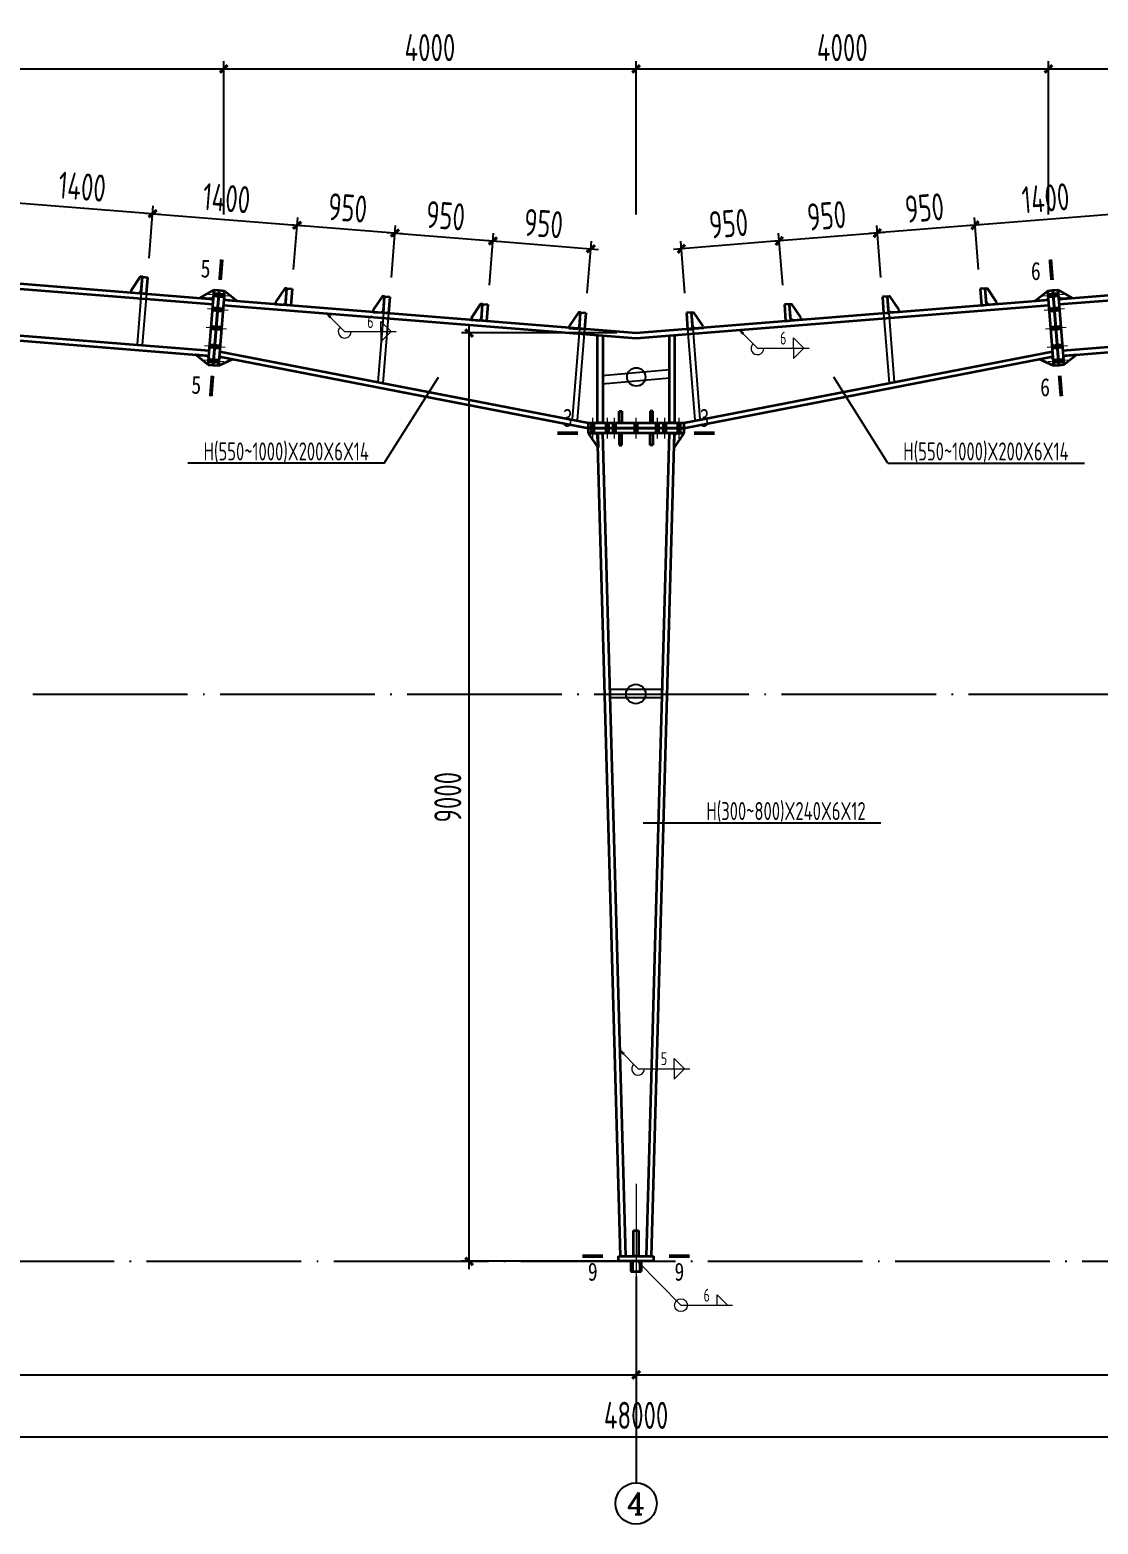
# Model space of a CAD drawing. Header units: millimetres. Extents: x 6950065 to 7140129, y 16284814 to 19754034.
# Drawn here: x 7027443 to 7048167, y 18053338 to 18082310 of the extents above; entities that cross this region are included whole.
import ezdxf
from ezdxf.enums import TextEntityAlignment as Align

# ---------------------------------------------------------------- set-up
doc = ezdxf.new("R2010")
doc.units = ezdxf.units.MM
doc.header["$LTSCALE"] = 1500
doc.header["$MEASUREMENT"] = 0
doc.linetypes.add('DOTE', pattern=[2.42, 2, -0.2, 0.02, -0.2])
doc.linetypes.add('线型6', pattern=[8.75, 5, -1.25, 1.25, -1.25])
doc.layers.get('Defpoints').update_dxf_attribs({"color": 1})
for name, color, linetype, lineweight in [('10', 7, 'Continuous', 35), ('111', 9, '线型6', 18), ('114', 2, 'Continuous', 18), ('116', 1, 'Continuous', 35), ('12', 2, 'Continuous', 35), ('14', 2, 'Continuous', 35), ('焊缝标注', 9, 'Continuous', 18)]:
    doc.layers.add(name, color=color, linetype=linetype, lineweight=lineweight)
for name, color, linetype in [('AXIS', 3, 'Continuous'), ('BALCONY', 6, 'Continuous'), ('C型钢', 6, 'Continuous'), ('dim', 7, 'Continuous')]:
    doc.layers.add(name, color=color, linetype=linetype)
doc.styles.add('_TCH_AXIS', font='COMPLEX', dxfattribs={"bigfont": 'GBCBIG'})
doc.styles.add('FromPkpm', font='Pkpmeng', dxfattribs={"width": 0.7, "bigfont": 'hztxt'})
doc.styles.add('TSSD_Dimension', font='Tssdeng.shx', dxfattribs={"width": 0.7, "bigfont": 'hztxt.shx'})
doc.styles.add('黑体', font='simhei.ttf', dxfattribs={"width": 0.8})
doc.dimstyles.new('TSSD_75_150', dxfattribs={"dimtxt": 525, "dimasz": 150, "dimexe": 150, "dimexo": 375, "dimgap": 150, "dimtad": 1, "dimdec": 0, "dimlfac": 0.5, "dimzin": 0, "dimdsep": 46, "dimtxsty": 'TSSD_Dimension', "dimblk": 'ARCHTICK', "dimblk1": 'ARCHTICK', "dimblk2": 'ARCHTICK', "dimcen": 0, "dimdle": 150, "dimclrt": 7, "dimadec": 0, "dimazin": 0, "dimtfac": 1, "dimtdec": 0, "dimtix": 1, "dimtmove": 2, "dimatfit": 3, "dimfxl": 0, "dimtolj": 1, "dimtzin": 0, "dimarcsym": 0})

# ---------------------------------------------------------------- blocks, each defined once
blk = doc.blocks.new('_ArchTick')
at = {"color": 0, "linetype": 'ByBlock', "const_width": 0.4}
blk.add_lwpolyline([(-0.5, -0.5), (0.5, 0.5)], dxfattribs=at)
blk = doc.blocks.new('*D159')
at = {"layer": 'Defpoints', "color": 0}
for p in [(6991204, 18058433), (7039204, 18058433), (7039204, 18056233)]:
    blk.add_point(p, dxfattribs=at)
at = {"layer": 'dim', "color": 0, "lineweight": -2}
for p, q in [((6991204, 18058058), (6991204, 18056083)), ((7039204, 18058058), (7039204, 18056083)), ((6991054, 18056233), (7039354, 18056233))]:
    blk.add_line(p, q, dxfattribs=at)
at = {"layer": 'dim', "color": 0, "lineweight": -2, "xscale": 150, "yscale": 150, "zscale": 150, "rotation": 180}
blk.add_blockref('_ArchTick', (6991204, 18056233), dxfattribs=at)
at = {"layer": 'dim', "color": 0, "lineweight": -2, "xscale": 150, "yscale": 150, "zscale": 150}
blk.add_blockref('_ArchTick', (7039204, 18056233), dxfattribs=at)
at = {"layer": 'dim', "color": 7, "insert": (7015204, 18056646), "char_height": 525, "attachment_point": 5, "style": 'TSSD_Dimension'}
blk.add_mtext('\\A1;24000', dxfattribs=at)
blk = doc.blocks.new('*D160')
at = {"layer": 'Defpoints', "color": 0}
for p in [(7039204, 18058433), (7087204, 18058433), (7087204, 18056233)]:
    blk.add_point(p, dxfattribs=at)
at = {"layer": 'dim', "color": 0, "lineweight": -2}
for p, q in [((7039204, 18058058), (7039204, 18056083)), ((7087204, 18058058), (7087204, 18056083)), ((7039054, 18056233), (7087354, 18056233))]:
    blk.add_line(p, q, dxfattribs=at)
at = {"layer": 'dim', "color": 0, "lineweight": -2, "xscale": 150, "yscale": 150, "zscale": 150, "rotation": 180}
blk.add_blockref('_ArchTick', (7039204, 18056233), dxfattribs=at)
at = {"layer": 'dim', "color": 0, "lineweight": -2, "xscale": 150, "yscale": 150, "zscale": 150}
blk.add_blockref('_ArchTick', (7087204, 18056233), dxfattribs=at)
at = {"layer": 'dim', "color": 7, "insert": (7063204, 18056646), "char_height": 525, "attachment_point": 5, "style": 'TSSD_Dimension'}
blk.add_mtext('\\A1;24000', dxfattribs=at)
blk = doc.blocks.new('*D161')
at = {"layer": 'Defpoints', "color": 0}
for p in [(6991204, 18057933), (7087204, 18057933), (7087204, 18055033)]:
    blk.add_point(p, dxfattribs=at)
at = {"layer": 'dim', "color": 0, "lineweight": -2}
for p, q in [((6991204, 18057558), (6991204, 18054883)), ((7087204, 18057558), (7087204, 18054883)), ((6991054, 18055033), (7087354, 18055033))]:
    blk.add_line(p, q, dxfattribs=at)
at = {"layer": 'dim', "color": 0, "lineweight": -2, "xscale": 150, "yscale": 150, "zscale": 150, "rotation": 180}
blk.add_blockref('_ArchTick', (6991204, 18055033), dxfattribs=at)
at = {"layer": 'dim', "color": 0, "lineweight": -2, "xscale": 150, "yscale": 150, "zscale": 150}
blk.add_blockref('_ArchTick', (7087204, 18055033), dxfattribs=at)
at = {"layer": 'dim', "color": 7, "insert": (7039204, 18055446), "char_height": 525, "attachment_point": 5, "style": 'TSSD_Dimension'}
blk.add_mtext('\\A1;48000', dxfattribs=at)
blk = doc.blocks.new('*D164')
at = {"layer": 'Defpoints', "color": 0}
for p in [(7035964, 18076433), (7039204, 18076433), (7039204, 18058433)]:
    blk.add_point(p, dxfattribs=at)
at = {"layer": 'dim', "color": 0, "lineweight": -2}
for p, q in [((7038829, 18076433), (7035814, 18076433)), ((7035964, 18058283), (7035964, 18076583)), ((7038829, 18058433), (7035814, 18058433))]:
    blk.add_line(p, q, dxfattribs=at)
at = {"layer": 'dim', "color": 0, "lineweight": -2, "xscale": 150, "yscale": 150, "zscale": 150}
for p, rotation in [((7035964, 18076433), 90), ((7035964, 18058433), 270)]:
    blk.add_blockref('_ArchTick', p, dxfattribs=dict(at, rotation=rotation))
at = {"layer": 'dim', "color": 7, "insert": (7035551, 18067433), "char_height": 525, "attachment_point": 5, "rotation": 90, "style": 'TSSD_Dimension'}
blk.add_mtext('\\A1;9000', dxfattribs=at)
blk = doc.blocks.new('*D167')
at = {"layer": 'Defpoints', "color": 0}
for p in [(7031204, 18081553), (7015204, 18078353), (7031204, 18078353)]:
    blk.add_point(p, dxfattribs=at)
at = {"layer": 'dim', "color": 0, "lineweight": -2}
for p, q in [((7015204, 18078728), (7015204, 18081703)), ((7031204, 18078728), (7031204, 18081703)), ((7015054, 18081553), (7031354, 18081553))]:
    blk.add_line(p, q, dxfattribs=at)
at = {"layer": 'dim', "color": 0, "lineweight": -2, "xscale": 150, "yscale": 150, "zscale": 150, "rotation": 180}
blk.add_blockref('_ArchTick', (7015204, 18081553), dxfattribs=at)
at = {"layer": 'dim', "color": 0, "lineweight": -2, "xscale": 150, "yscale": 150, "zscale": 150}
blk.add_blockref('_ArchTick', (7031204, 18081553), dxfattribs=at)
at = {"layer": 'dim', "color": 7, "insert": (7023204, 18081966), "char_height": 525, "attachment_point": 5, "style": 'TSSD_Dimension'}
blk.add_mtext('\\A1;8000', dxfattribs=at)
blk = doc.blocks.new('*D168')
at = {"layer": 'Defpoints', "color": 0}
for p in [(7039204, 18081553), (7031204, 18078353), (7039204, 18078353)]:
    blk.add_point(p, dxfattribs=at)
at = {"layer": 'dim', "color": 0, "lineweight": -2}
for p, q in [((7031204, 18078728), (7031204, 18081703)), ((7039204, 18078728), (7039204, 18081703)), ((7031054, 18081553), (7039354, 18081553))]:
    blk.add_line(p, q, dxfattribs=at)
at = {"layer": 'dim', "color": 0, "lineweight": -2, "xscale": 150, "yscale": 150, "zscale": 150, "rotation": 180}
blk.add_blockref('_ArchTick', (7031204, 18081553), dxfattribs=at)
at = {"layer": 'dim', "color": 0, "lineweight": -2, "xscale": 150, "yscale": 150, "zscale": 150}
blk.add_blockref('_ArchTick', (7039204, 18081553), dxfattribs=at)
at = {"layer": 'dim', "color": 7, "insert": (7035204, 18081966), "char_height": 525, "attachment_point": 5, "style": 'TSSD_Dimension'}
blk.add_mtext('\\A1;4000', dxfattribs=at)
blk = doc.blocks.new('*D169')
at = {"layer": 'Defpoints', "color": 0}
for p in [(7047204, 18081553), (7039204, 18078353), (7047204, 18078353)]:
    blk.add_point(p, dxfattribs=at)
at = {"layer": 'dim', "color": 0, "lineweight": -2}
for p, q in [((7039204, 18078728), (7039204, 18081703)), ((7047204, 18078728), (7047204, 18081703)), ((7039054, 18081553), (7047354, 18081553))]:
    blk.add_line(p, q, dxfattribs=at)
at = {"layer": 'dim', "color": 0, "lineweight": -2, "xscale": 150, "yscale": 150, "zscale": 150, "rotation": 180}
blk.add_blockref('_ArchTick', (7039204, 18081553), dxfattribs=at)
at = {"layer": 'dim', "color": 0, "lineweight": -2, "xscale": 150, "yscale": 150, "zscale": 150}
blk.add_blockref('_ArchTick', (7047204, 18081553), dxfattribs=at)
at = {"layer": 'dim', "color": 7, "insert": (7043204, 18081966), "char_height": 525, "attachment_point": 5, "style": 'TSSD_Dimension'}
blk.add_mtext('\\A1;4000', dxfattribs=at)
blk = doc.blocks.new('*D170')
at = {"layer": 'Defpoints', "color": 0}
for p in [(7063204, 18081553), (7047204, 18078353), (7063204, 18078353)]:
    blk.add_point(p, dxfattribs=at)
at = {"layer": 'dim', "color": 0, "lineweight": -2}
for p, q in [((7047204, 18078728), (7047204, 18081703)), ((7063204, 18078728), (7063204, 18081703)), ((7047054, 18081553), (7063354, 18081553))]:
    blk.add_line(p, q, dxfattribs=at)
at = {"layer": 'dim', "color": 0, "lineweight": -2, "xscale": 150, "yscale": 150, "zscale": 150, "rotation": 180}
blk.add_blockref('_ArchTick', (7047204, 18081553), dxfattribs=at)
at = {"layer": 'dim', "color": 0, "lineweight": -2, "xscale": 150, "yscale": 150, "zscale": 150}
blk.add_blockref('_ArchTick', (7063204, 18081553), dxfattribs=at)
at = {"layer": 'dim', "color": 7, "insert": (7055204, 18081966), "char_height": 525, "attachment_point": 5, "style": 'TSSD_Dimension'}
blk.add_mtext('\\A1;8000', dxfattribs=at)
blk = doc.blocks.new('gfgghhj')
at = {"layer": '12', "lineweight": 35, "ltscale": 100}
for p, q in [((5749076, 18591246), (5748976, 18591240)), ((5748976, 18591240), (5748995, 18590921)), ((5749095, 18590927), (5749076, 18591246)), ((5748995, 18590921), (5749095, 18590927))]:
    blk.add_line(p, q, dxfattribs=at)
blk.add_lwpolyline([(5749292, 18590979), (5749295, 18590939), (5749135, 18590929), (5749093, 18590967), (5749076, 18591246), (5749116, 18591249)], close=True, dxfattribs=at)
blk = doc.blocks.new('*D1433')
at = {"layer": 'Defpoints', "color": 0}
for p in [(7029825, 18078747), (7026927, 18077736), (7029726, 18077512)]:
    blk.add_point(p, dxfattribs=at)
at = {"layer": 'dim', "color": 0, "lineweight": -2}
for p, q in [((7026957, 18078110), (7027038, 18079120)), ((7026876, 18078982), (7029974, 18078735)), ((7029756, 18077886), (7029837, 18078896))]:
    blk.add_line(p, q, dxfattribs=at)
at = {"layer": 'dim', "color": 0, "lineweight": -2, "xscale": 150, "yscale": 150, "zscale": 150}
for p, rotation in [((7027026, 18078970), 175.4261031031089), ((7029825, 18078747), 355.4261031031089)]:
    blk.add_blockref('_ArchTick', p, dxfattribs=dict(at, rotation=rotation))
at = {"layer": 'dim', "color": 7, "insert": (7028458, 18079270), "char_height": 525, "attachment_point": 5, "rotation": 355.4261, "style": 'TSSD_Dimension'}
blk.add_mtext('\\A1;{\\W0.7;1400}', dxfattribs=at)
blk = doc.blocks.new('*D1434')
at = {"layer": 'Defpoints', "color": 0}
for p in [(7032627, 18078522), (7029726, 18077512), (7032529, 18077288)]:
    blk.add_point(p, dxfattribs=at)
at = {"layer": 'dim', "color": 0, "lineweight": -2}
for p, q in [((7029675, 18078759), (7032777, 18078510)), ((7029756, 18077886), (7029837, 18078896)), ((7032558, 18077662), (7032639, 18078672))]:
    blk.add_line(p, q, dxfattribs=at)
at = {"layer": 'dim', "color": 0, "lineweight": -2, "xscale": 150, "yscale": 150, "zscale": 150}
for p, rotation in [((7029825, 18078747), 175.4261031031089), ((7032627, 18078522), 355.4261031031089)]:
    blk.add_blockref('_ArchTick', p, dxfattribs=dict(at, rotation=rotation))
at = {"layer": 'dim', "color": 7, "insert": (7031259, 18079046), "char_height": 525, "attachment_point": 5, "rotation": 355.4261, "style": 'TSSD_Dimension'}
blk.add_mtext('\\A1;{\\W0.7;1400}', dxfattribs=at)
blk = doc.blocks.new('*D1435')
at = {"layer": 'Defpoints', "color": 0}
for p in [(7034525, 18078371), (7032529, 18077288), (7034426, 18077136)]:
    blk.add_point(p, dxfattribs=at)
at = {"layer": 'dim', "color": 0, "lineweight": -2}
for p, q in [((7032478, 18078534), (7034674, 18078359)), ((7032558, 18077662), (7032639, 18078672)), ((7034456, 18077510), (7034537, 18078520))]:
    blk.add_line(p, q, dxfattribs=at)
at = {"layer": 'dim', "color": 0, "lineweight": -2, "xscale": 150, "yscale": 150, "zscale": 150}
for p, rotation in [((7032627, 18078522), 175.4261031031089), ((7034525, 18078371), 355.4261031031089)]:
    blk.add_blockref('_ArchTick', p, dxfattribs=dict(at, rotation=rotation))
at = {"layer": 'dim', "color": 7, "insert": (7033609, 18078858), "char_height": 525, "attachment_point": 5, "rotation": 355.4261, "style": 'TSSD_Dimension'}
blk.add_mtext('\\A1;950', dxfattribs=at)
blk = doc.blocks.new('*D1417')
at = {"layer": 'Defpoints', "color": 0}
for p in [(7036426, 18078218), (7034426, 18077136), (7036327, 18076984)]:
    blk.add_point(p, dxfattribs=at)
at = {"layer": 'dim', "color": 0, "lineweight": -2}
for p, q in [((7034456, 18077510), (7034537, 18078520)), ((7034375, 18078383), (7036575, 18078207)), ((7036357, 18077358), (7036438, 18078368))]:
    blk.add_line(p, q, dxfattribs=at)
at = {"layer": 'dim', "color": 0, "lineweight": -2, "xscale": 150, "yscale": 150, "zscale": 150}
for p, rotation in [((7034525, 18078371), 175.4261031031089), ((7036426, 18078218), 355.4261031031089)]:
    blk.add_blockref('_ArchTick', p, dxfattribs=dict(at, rotation=rotation))
at = {"layer": 'dim', "color": 7, "insert": (7035508, 18078706), "char_height": 525, "attachment_point": 5, "rotation": 355.4261, "style": 'TSSD_Dimension'}
blk.add_mtext('\\A1;{\\W0.7;950}', dxfattribs=at)
blk = doc.blocks.new('*D1418')
at = {"layer": 'Defpoints', "color": 0}
for p in [(7038326, 18078066), (7036327, 18076984), (7038227, 18076832)]:
    blk.add_point(p, dxfattribs=at)
at = {"layer": 'dim', "color": 0, "lineweight": -2}
for p, q in [((7036276, 18078230), (7038476, 18078055)), ((7036357, 18077358), (7036438, 18078368)), ((7038257, 18077206), (7038338, 18078216))]:
    blk.add_line(p, q, dxfattribs=at)
at = {"layer": 'dim', "color": 0, "lineweight": -2, "xscale": 150, "yscale": 150, "zscale": 150}
for p, rotation in [((7036426, 18078218), 175.4261031031089), ((7038326, 18078066), 355.4261031031089)]:
    blk.add_blockref('_ArchTick', p, dxfattribs=dict(at, rotation=rotation))
at = {"layer": 'dim', "color": 7, "insert": (7037409, 18078554), "char_height": 525, "attachment_point": 5, "rotation": 355.4261, "style": 'TSSD_Dimension'}
blk.add_mtext('\\A1;{\\W0.7;950}', dxfattribs=at)
blk = doc.blocks.new('*D1402')
at = {"layer": 'Defpoints', "color": 0}
for p in [(7045780, 18078522), (7045879, 18077288), (7048681, 18077512)]:
    blk.add_point(p, dxfattribs=at)
at = {"layer": 'dim', "color": 0, "lineweight": -2}
for p, q in [((7048732, 18078759), (7045630, 18078510)), ((7048651, 18077886), (7048571, 18078896)), ((7045849, 18077662), (7045768, 18078672))]:
    blk.add_line(p, q, dxfattribs=at)
at = {"layer": 'dim', "color": 0, "lineweight": -2, "xscale": 150, "yscale": 150, "zscale": 150}
for p, rotation in [((7048583, 18078747), 4.573896896053968), ((7045780, 18078522), 184.5738968960539)]:
    blk.add_blockref('_ArchTick', p, dxfattribs=dict(at, rotation=rotation))
at = {"layer": 'dim', "color": 7, "insert": (7047148, 18079046), "char_height": 525, "attachment_point": 5, "rotation": 4.5739, "style": 'TSSD_Dimension'}
blk.add_mtext('\\A1;{\\W0.7;1400}', dxfattribs=at)
blk = doc.blocks.new('*D1403')
at = {"layer": 'Defpoints', "color": 0}
for p in [(7043883, 18078371), (7045879, 18077288), (7043981, 18077136)]:
    blk.add_point(p, dxfattribs=at)
at = {"layer": 'dim', "color": 0, "lineweight": -2}
for p, q in [((7045929, 18078534), (7043733, 18078359)), ((7043951, 18077510), (7043871, 18078520)), ((7045849, 18077662), (7045768, 18078672))]:
    blk.add_line(p, q, dxfattribs=at)
at = {"layer": 'dim', "color": 0, "lineweight": -2, "xscale": 150, "yscale": 150, "zscale": 150}
for p, rotation in [((7043883, 18078371), 184.5738968960539), ((7045780, 18078522), 4.573896896053968)]:
    blk.add_blockref('_ArchTick', p, dxfattribs=dict(at, rotation=rotation))
at = {"layer": 'dim', "color": 7, "insert": (7044798, 18078858), "char_height": 525, "attachment_point": 5, "rotation": 4.5739, "style": 'TSSD_Dimension'}
blk.add_mtext('\\A1;950', dxfattribs=at)
blk = doc.blocks.new('*D1404')
at = {"layer": 'Defpoints', "color": 0}
for p in [(7041981, 18078218), (7043981, 18077136), (7042080, 18076984)]:
    blk.add_point(p, dxfattribs=at)
at = {"layer": 'dim', "color": 0, "lineweight": -2}
for p, q in [((7043951, 18077510), (7043871, 18078520)), ((7044032, 18078383), (7041832, 18078207)), ((7042050, 18077358), (7041969, 18078368))]:
    blk.add_line(p, q, dxfattribs=at)
at = {"layer": 'dim', "color": 0, "lineweight": -2, "xscale": 150, "yscale": 150, "zscale": 150}
for p, rotation in [((7043883, 18078371), 4.573896896053968), ((7041981, 18078218), 184.5738968960539)]:
    blk.add_blockref('_ArchTick', p, dxfattribs=dict(at, rotation=rotation))
at = {"layer": 'dim', "color": 7, "insert": (7042899, 18078706), "char_height": 525, "attachment_point": 5, "rotation": 4.5739, "style": 'TSSD_Dimension'}
blk.add_mtext('\\A1;{\\W0.7;950}', dxfattribs=at)
blk = doc.blocks.new('*D1405')
at = {"layer": 'Defpoints', "color": 0}
for p in [(7040081, 18078066), (7040180, 18076832), (7042080, 18076984)]:
    blk.add_point(p, dxfattribs=at)
at = {"layer": 'dim', "color": 0, "lineweight": -2}
for p, q in [((7042131, 18078230), (7039932, 18078055)), ((7040150, 18077206), (7040069, 18078216)), ((7042050, 18077358), (7041969, 18078368))]:
    blk.add_line(p, q, dxfattribs=at)
at = {"layer": 'dim', "color": 0, "lineweight": -2, "xscale": 150, "yscale": 150, "zscale": 150}
for p, rotation in [((7040081, 18078066), 184.5738968960539), ((7041981, 18078218), 4.573896896053968)]:
    blk.add_blockref('_ArchTick', p, dxfattribs=dict(at, rotation=rotation))
at = {"layer": 'dim', "color": 7, "insert": (7040998, 18078554), "char_height": 525, "attachment_point": 5, "rotation": 4.5739, "style": 'TSSD_Dimension'}
blk.add_mtext('\\A1;{\\W0.7;950}', dxfattribs=at)

msp = doc.modelspace()

# ---------------------------------------------------------------- hatches: boundary and pattern name
at = {"layer": '焊缝标注'}
for points in [[(7033197.6, 18076813.2), (7033257.5, 18076731.7), (7033278.8, 18076752.9)], [(7041205.6, 18076492.9), (7041265.5, 18076411.4), (7041286.7, 18076432.5)], [(7038892.1, 18062522.2), (7038952, 18062440.8), (7038973.3, 18062461.9)], [(7039228.6, 18058433), (7039288.5, 18058351.6), (7039309.7, 18058372.7)]]:
    msp.add_hatch(color=256, dxfattribs=at).paths.add_polyline_path(points)

# ---------------------------------------------------------------- linework, layer by layer
at = {"color": 3, "lineweight": 35, "ltscale": 100}
for p, q in [((7015303.6, 18078345), (7031004.2, 18077089)), ((7015303.6, 18078244.7), (7030996.2, 18076989.3)), ((7047402.9, 18077089), (7063103.6, 18078345)), ((7047410.9, 18076989.3), (7063103.6, 18078244.7)), ((7015303.6, 18077341.8), (7030924.5, 18076092.2)), ((7047482.7, 18076092.2), (7063103.6, 18077341.8)), ((7015303.6, 18077241.5), (7030916.5, 18075992.5)), ((7031203.6, 18077073), (7039203.6, 18076433)), ((7039203.6, 18076433), (7047203.6, 18077073)), ((7047490.7, 18075992.5), (7063103.6, 18077241.5)), ((7031195.6, 18076973.4), (7039203.6, 18076332.7)), ((7039203.6, 18076332.7), (7047211.6, 18076973.4)), ((7031115.9, 18075976.5), (7038277.6, 18074588)), ((7031123.9, 18076076.9), (7038277.6, 18074689.9)), ((7040129.6, 18074689.9), (7047283.3, 18076076.9)), ((7040129.6, 18074588), (7047291.3, 18075976.5)), ((7038903.6, 18058533), (7038457.6, 18074489.9)), ((7038457.6, 18074489.9), (7038557.6, 18074489.9)), ((7039003.6, 18058533), (7038557.6, 18074489.9)), ((7039403.5, 18058533), (7039849.6, 18074489.9)), ((7039503.6, 18058533), (7039949.6, 18074489.9)), ((7039849.6, 18074489.9), (7039949.6, 18074489.9))]:
    msp.add_line(p, q, dxfattribs=at)
for p, q in [((7038547.6, 18075609.6), (7039860.5, 18075723.8)), ((7038547.6, 18075446.6), (7039860.5, 18075560.8))]:
    msp.add_line(p, q)
for points in [[(7038674.8, 18069527.8), (7039735, 18069527.8)], [(7038674.8, 18069366.8), (7039731.3, 18069366.8)]]:
    msp.add_lwpolyline(points)
for centre, radius in [((7039206.9, 18075581.4), 178.1), ((7039199.5, 18069433), 189)]:
    msp.add_circle(centre, radius)
at = {"layer": '10', "lineweight": 25, "const_width": 75}
for points in [[(7031166.1, 18077858.5), (7031134.2, 18077459.8)], [(7047241.1, 18077858.5), (7047273, 18077459.8)], [(7030953.8, 18075205), (7030985.7, 18075603.7)], [(7047453.2, 18075207), (7047421.3, 18075605.7)], [(7037677.6, 18074489.9), (7038077.6, 18074489.9)], [(7040729.6, 18074489.9), (7040329.6, 18074489.9)], [(7038163.6, 18058533), (7038563.6, 18058533)], [(7040243.6, 18058533), (7039843.6, 18058533)]]:
    msp.add_lwpolyline(points, dxfattribs=at)
at = {"layer": '111', "lineweight": 18, "ltscale": 100}
msp.add_line((7039203.6, 18059933), (7039203.6, 18054433), dxfattribs=at)
at = {"layer": '114', "lineweight": 18, "ltscale": 100}
for p, q in [((7030911.7, 18077186.7), (7031310.4, 18077154.8)), ((7047096.7, 18077154.8), (7047495.4, 18077186.7)), ((7030889.4, 18076907.6), (7031288.1, 18076875.7)), ((7047119, 18076875.7), (7047517.8, 18076907.6)), ((7030860.7, 18076548.7), (7031259.4, 18076516.8)), ((7047147.8, 18076516.8), (7047546.5, 18076548.7)), ((7030832, 18076189.9), (7031230.7, 18076158)), ((7047176.4, 18076158.6), (7047575.1, 18076190.5)), ((7030809.6, 18075910.8), (7031208.4, 18075878.9)), ((7047198.8, 18075878.9), (7047597.5, 18075910.8)), ((7038367.6, 18074389.9), (7038367.6, 18074789.9)), ((7038647.6, 18074389.9), (7038647.6, 18074789.9)), ((7038787.6, 18074389.9), (7038787.6, 18074789.9)), ((7039203.6, 18074389.9), (7039203.6, 18074789.9)), ((7039619.6, 18074389.9), (7039619.6, 18074789.9)), ((7039759.6, 18074389.9), (7039759.6, 18074789.9)), ((7040039.6, 18074389.9), (7040039.6, 18074789.9))]:
    msp.add_line(p, q, dxfattribs=at)
at = {"layer": '114', "color": 1, "lineweight": 70, "ltscale": 100}
for p, q in [((7031011.4, 18077178.7), (7031210.8, 18077162.7)), ((7047196.4, 18077162.8), (7047395.8, 18077178.7)), ((7030989.1, 18076899.6), (7031188.4, 18076883.6)), ((7047218.7, 18076883.7), (7047418.1, 18076899.6)), ((7030960.4, 18076540.7), (7031159.7, 18076524.8)), ((7047247.4, 18076524.8), (7047446.8, 18076540.7)), ((7030931.7, 18076181.9), (7031131, 18076165.9)), ((7047276.1, 18076166.6), (7047475.5, 18076182.5)), ((7030909.3, 18075902.8), (7031108.7, 18075886.8)), ((7047298.5, 18075886.8), (7047497.8, 18075902.8)), ((7038367.6, 18074489.9), (7038367.6, 18074689.9)), ((7038647.6, 18074489.9), (7038647.6, 18074689.9)), ((7038787.6, 18074489.9), (7038787.6, 18074689.9)), ((7039203.6, 18074489.9), (7039203.6, 18074689.9)), ((7039619.6, 18074489.9), (7039619.6, 18074689.9)), ((7039759.6, 18074489.9), (7039759.6, 18074689.9)), ((7040039.6, 18074489.9), (7040039.6, 18074689.9))]:
    msp.add_line(p, q, dxfattribs=at)
at = {"layer": '116', "lineweight": 35, "ltscale": 100}
for p, q in [((7039103.6, 18058433), (7039103.6, 18058233)), ((7039103.6, 18058233), (7039303.6, 18058233)), ((7039133.6, 18058433), (7039133.6, 18058233)), ((7039273.6, 18058433), (7039273.6, 18058233)), ((7039303.6, 18058433), (7039303.6, 18058233))]:
    msp.add_line(p, q, dxfattribs=at)
at = {"layer": '14', "lineweight": 35, "ltscale": 100}
for p, q in [((7030735.1, 18077110.5), (7031018.6, 18077268.4)), ((7030964.4, 18077092.2), (7030735.1, 18077110.5)), ((7030902, 18075811.1), (7031018.6, 18077268.4)), ((7031007.4, 18077128.9), (7030964.4, 18077092.2)), ((7031118.3, 18077260.4), (7031001.7, 18075803.1)), ((7031001.7, 18075803.1), (7031118.3, 18077260.4)), ((7031018.6, 18077268.4), (7031007.4, 18077128.9)), ((7031018.6, 18077268.4), (7031118.3, 18077260.4)), ((7031217.9, 18077252.5), (7031101.3, 18075795.1)), ((7031118.3, 18077260.4), (7031217.9, 18077252.5)), ((7031206.8, 18077112.9), (7031217.9, 18077252.5)), ((7031243.5, 18077069.8), (7031206.8, 18077112.9)), ((7031217.9, 18077252.5), (7031472.7, 18077051.5)), ((7031472.7, 18077051.5), (7031243.5, 18077069.8)), ((7046934.4, 18077051.5), (7047189.2, 18077252.5)), ((7047163.7, 18077069.8), (7046934.4, 18077051.5)), ((7047200.4, 18077112.9), (7047163.7, 18077069.8)), ((7047189.2, 18077252.5), (7047288.9, 18077260.4)), ((7047305.7, 18075797.1), (7047189.2, 18077252.5)), ((7047189.2, 18077252.5), (7047200.4, 18077112.9)), ((7047288.9, 18077260.4), (7047388.6, 18077268.4)), ((7047288.9, 18077260.4), (7047405.3, 18075805.1)), ((7047405.3, 18075805.1), (7047288.9, 18077260.4)), ((7047388.6, 18077268.4), (7047505, 18075813.1)), ((7047399.7, 18077128.9), (7047388.6, 18077268.4)), ((7047388.6, 18077268.4), (7047672.1, 18077110.5)), ((7047442.8, 18077092.2), (7047399.7, 18077128.9)), ((7047672.1, 18077110.5), (7047442.8, 18077092.2)), ((7038457.6, 18074689.9), (7038457.6, 18076392.4)), ((7038457.6, 18076392.4), (7038557.6, 18076384.4)), ((7038557.6, 18076384.4), (7038557.6, 18074689.9)), ((7039849.6, 18076384.4), (7039949.6, 18076392.4)), ((7039849.6, 18074689.9), (7039849.6, 18076384.4)), ((7039949.6, 18076392.4), (7039949.6, 18074689.9)), ((7030902.1, 18075813.1), (7030647.4, 18076014)), ((7030647.4, 18076014), (7030876.6, 18075995.7)), ((7030876.6, 18075995.7), (7030913.3, 18075952.6)), ((7030913.3, 18075952.6), (7030902.1, 18075813.1)), ((7031101.5, 18075797.1), (7031112.7, 18075936.7)), ((7031380.9, 18075925.2), (7031101.5, 18075797.1)), ((7031112.7, 18075936.7), (7031155.1, 18075968.9)), ((7031155.1, 18075968.9), (7031380.9, 18075925.2)), ((7047026.2, 18075925.1), (7047252, 18075968.9)), ((7047305.7, 18075797.1), (7047026.2, 18075925.1)), ((7047252, 18075968.9), (7047294.5, 18075936.7)), ((7047294.5, 18075936.7), (7047305.7, 18075797.1)), ((7047493.9, 18075952.6), (7047530.5, 18075995.7)), ((7047505, 18075813.1), (7047493.9, 18075952.6)), ((7047759.8, 18076014), (7047505, 18075813.1)), ((7047530.5, 18075995.7), (7047759.8, 18076014)), ((7031001.7, 18075803.1), (7030902, 18075811.1)), ((7031101.3, 18075795.1), (7031001.7, 18075803.1)), ((7047405.3, 18075805.1), (7047305.7, 18075797.1)), ((7047505, 18075813.1), (7047405.3, 18075805.1)), ((7038277.6, 18074689.9), (7040129.6, 18074689.9)), ((7038277.6, 18074589.9), (7038277.6, 18074689.9)), ((7038557.6, 18074689.9), (7038457.6, 18074689.9)), ((7038877.6, 18074689.9), (7038877.6, 18074919.9)), ((7038877.6, 18074919.9), (7038927.6, 18074919.9)), ((7038927.6, 18074689.9), (7038877.6, 18074689.9)), ((7038927.6, 18074919.9), (7038927.6, 18074689.9)), ((7039529.6, 18074919.9), (7039479.6, 18074919.9)), ((7039479.6, 18074919.9), (7039479.6, 18074689.9)), ((7039479.6, 18074689.9), (7039529.6, 18074689.9)), ((7039529.6, 18074689.9), (7039529.6, 18074919.9)), ((7039949.6, 18074689.9), (7039849.6, 18074689.9)), ((7040129.6, 18074689.9), (7040129.6, 18074589.9)), ((7040129.6, 18074589.9), (7038277.6, 18074589.9)), ((7038277.6, 18074589.9), (7040129.6, 18074589.9)), ((7038277.6, 18074489.9), (7038277.6, 18074589.9)), ((7040129.6, 18074489.9), (7038277.6, 18074489.9)), ((7038465.4, 18074210), (7038277.6, 18074489.9)), ((7038277.6, 18074489.9), (7038417.6, 18074489.9)), ((7038417.6, 18074489.9), (7038458.7, 18074449.9)), ((7038458.7, 18074449.9), (7038465.4, 18074210)), ((7038877.6, 18074489.9), (7038877.6, 18074259.9)), ((7038927.6, 18074489.9), (7038877.6, 18074489.9)), ((7038927.6, 18074259.9), (7038927.6, 18074489.9)), ((7039479.6, 18074259.9), (7039479.6, 18074489.9)), ((7039479.6, 18074489.9), (7039529.6, 18074489.9)), ((7039529.6, 18074489.9), (7039529.6, 18074259.9)), ((7040129.6, 18074489.9), (7039941.8, 18074210)), ((7039941.8, 18074210), (7039948.5, 18074449.9)), ((7039948.5, 18074449.9), (7039989.6, 18074489.9)), ((7039989.6, 18074489.9), (7040129.6, 18074489.9)), ((7040129.6, 18074589.9), (7040129.6, 18074489.9)), ((7038877.6, 18074259.9), (7038927.6, 18074259.9)), ((7039529.6, 18074259.9), (7039479.6, 18074259.9)), ((7039153.6, 18058533), (7039153.6, 18059033)), ((7039153.6, 18059033), (7039253.6, 18059033)), ((7039253.6, 18059033), (7039253.6, 18058533)), ((7038863.6, 18058433), (7038863.6, 18058533)), ((7038863.6, 18058533), (7039543.6, 18058533)), ((7039253.6, 18058533), (7039153.6, 18058533)), ((7039543.6, 18058533), (7039543.6, 18058433)), ((7039543.6, 18058433), (7038863.6, 18058433))]:
    msp.add_line(p, q, dxfattribs=at)
at = {"layer": 'AXIS'}
msp.add_line((7039203.6, 18058137.7), (7039203.6, 18054137.7), dxfattribs=at)
msp.add_circle((7039203.6, 18053737.7), 400, dxfattribs=at)
at = {"layer": 'BALCONY'}
for p, q in [((7034318, 18073909.2, -3.6), (7035368.7, 18075577.3)), ((7044089.1, 18073909.2, -3.6), (7043038.4, 18075577.3)), ((7034318, 18073909.2, -3.6), (7030505.7, 18073909.2, -3.6)), ((7044089.1, 18073909.2, -3.6), (7047901.4, 18073909.2, -3.6)), ((7039340.7, 18066936.6), (7043952.4, 18066936.6))]:
    msp.add_line(p, q, dxfattribs=at)
at = {"layer": 'C型钢', "color": 3}
for points in [[(7029603, 18077206.5), (7029523.3, 18076210.3)], [(7029702.7, 18077199.1), (7029622.9, 18076202.3)], [(7034301.2, 18076824.6), (7034193.7, 18075481.7)], [(7034400.9, 18076817.3), (7034292.5, 18075462.5)], [(7044006.3, 18076817.3), (7044114.7, 18075462.5)], [(7044106, 18076824.6), (7044213.4, 18075481.7)], [(7038104.9, 18076520.9), (7037964.3, 18074762.6)], [(7038204.7, 18076513.6), (7038063, 18074743.4)], [(7040202.5, 18076513.6), (7040344.1, 18074743.4)], [(7040302.2, 18076520.9), (7040442.9, 18074762.6)]]:
    msp.add_lwpolyline(points, dxfattribs=at)
at = {"layer": 'C型钢', "color": 8, "linetype": 'DOTE'}
for points in [[(6991203.6, 18069433), (7087103.4, 18069433)], [(6989778.1, 18058433), (7091852.1, 18058433)]]:
    msp.add_lwpolyline(points, dxfattribs=at)
at = {"layer": '焊缝标注', "lineweight": 18, "ltscale": 100}
for p, q in [((7033197.6, 18076813.2), (7033550.2, 18076458.7)), ((7033550.2, 18076458.7), (7034550.2, 18076458.7)), ((7034250.2, 18076658.7), (7034450.2, 18076458.7)), ((7034250.2, 18076458.7), (7034250.2, 18076658.7)), ((7034250.2, 18076258.7), (7034450.2, 18076458.7)), ((7034250.2, 18076458.7), (7034250.2, 18076258.7)), ((7041205.6, 18076492.9), (7041558.2, 18076138.3)), ((7041558.2, 18076138.3), (7042558.2, 18076138.3)), ((7042258.2, 18076338.3), (7042458.2, 18076138.3)), ((7042258.2, 18076138.3), (7042258.2, 18076338.3)), ((7042258.2, 18075938.3), (7042458.2, 18076138.3)), ((7042258.2, 18076138.3), (7042258.2, 18075938.3)), ((7038892.1, 18062522.2), (7039244.7, 18062167.7)), ((7039944.7, 18062367.7), (7040144.7, 18062167.7)), ((7039944.7, 18062167.7), (7039944.7, 18062367.7)), ((7039244.7, 18062167.7), (7040244.7, 18062167.7)), ((7039944.7, 18061967.7), (7040144.7, 18062167.7)), ((7039944.7, 18062167.7), (7039944.7, 18061967.7)), ((7039228.6, 18058433), (7040074.7, 18057582.1)), ((7040774.7, 18057782.1), (7040974.7, 18057582.1)), ((7040774.7, 18057582.1), (7040774.7, 18057782.1)), ((7040074.7, 18057582.1), (7041074.7, 18057582.1))]:
    msp.add_line(p, q, dxfattribs=at)
at = {"layer": '焊缝标注', "linetype": 'Continuous'}
for points in [[(7033197.6, 18076813.2), (7033257.5, 18076731.7), (7033278.8, 18076752.9)], [(7041205.6, 18076492.9), (7041265.5, 18076411.4), (7041286.7, 18076432.5)], [(7038892.1, 18062522.2), (7038952, 18062440.8), (7038973.3, 18062461.9)], [(7039228.6, 18058433), (7039288.5, 18058351.6), (7039309.7, 18058372.7)]]:
    msp.add_lwpolyline(points, close=True, dxfattribs=at)
at = {"layer": '焊缝标注', "lineweight": 18, "ltscale": 100}
msp.add_circle((7040074.7, 18057582.1), 125, dxfattribs=at)
for centre, start in [((7033550.2, 18076458.7), 134.84026), ((7041558.2, 18076138.3), 134.84026), ((7039244.7, 18062167.7), 134.84032)]:
    msp.add_arc(centre, 125, start, 0, dxfattribs=at)

# ---------------------------------------------------------------- block references
at = {"layer": 'C型钢', "color": 3, "xscale": -1, "rotation": 359.2012012932389}
for p in [(12518958.7, -592068.9), (12521761.4, -592293.1), (12523658.7, -592444.9), (12525560, -592597), (12527459.2, -592759.7)]:
    msp.add_blockref('gfgghhj', p, dxfattribs=at)
at = {"layer": 'C型钢', "color": 3, "rotation": 0.798798706761127}
for p in [(1556645.8, -592293.1), (1552847.1, -592597), (1554748.5, -592444.9), (1550947.9, -592759.7)]:
    msp.add_blockref('gfgghhj', p, dxfattribs=at)

# ---------------------------------------------------------------- texts
at = {"layer": '10', "lineweight": 25, "style": '黑体', "width": 0.8}
for s, p in [('5', (7030851.1, 18077683.1)), ('6', (7046958, 18077635.2)), ('5', (7030670.7, 18075428.3)), ('6', (7047138.2, 18075382.4)), ('3', (7037877.6, 18074789.9)), ('3', (7040529.6, 18074789.9)), ('9', (7038363.6, 18058233)), ('9', (7040043.6, 18058233))]:
    msp.add_text(s, height=350, dxfattribs=at).set_placement(p, align=Align.MIDDLE_CENTER)
at = {"layer": 'AXIS', "color": 7, "style": '_TCH_AXIS', "width": 1.125}
msp.add_text('4', height=425.2, dxfattribs=at).set_placement((7039021.4, 18053525.1), (7039385.8, 18053525.1), align=Align.FIT)
at = {"layer": 'BALCONY', "style": 'TSSD_Dimension', "width": 0.7}
for s, p in [('H(550~1000)X200X6X14', (7032416.6, 18074137.3, -3.6)), ('H(550~1000)X200X6X14', (7045990.6, 18074137.3, -3.6)), ('H(300~800)X240X6X12', (7042111.7, 18067164.6))]:
    msp.add_text(s, height=350, dxfattribs=at).set_placement(p, align=Align.MIDDLE)
at = {"layer": '焊缝标注', "lineweight": 25, "style": 'FromPkpm', "width": 0.7}
for s, p in [('6', (7034050.2, 18076528.7)), ('6', (7042058.2, 18076208.3)), ('5', (7039744.7, 18062237.7)), ('6', (7040574.7, 18057652.1))]:
    msp.add_text(s, height=250, dxfattribs=at).set_placement(p, align=Align.CENTER)

# ---------------------------------------------------------------- dimensions: what is measured, and where the dimension line sits
at = {"layer": 'dim'}
for base, p1, p2, text, picture, middle in [((7031203.6, 18081553), (7015203.6, 18078353), (7031203.6, 18078353), '8000', '*D167', (7023203.6, 18081965.5)), ((7039203.6, 18081553), (7031203.6, 18078353), (7039203.6, 18078353), '4000', '*D168', (7035203.6, 18081965.5)), ((7047203.6, 18081553), (7039203.6, 18078353), (7047203.6, 18078353), '4000', '*D169', (7043203.6, 18081965.5)), ((7063203.6, 18081553), (7047203.6, 18078353), (7063203.6, 18078353), '8000', '*D170', (7055203.6, 18081965.5)), ((7039203.6, 18056233), (6991203.6, 18058433), (7039203.6, 18058433), '24000', '*D159', (7015203.6, 18056645.5)), ((7087203.6, 18056233), (7039203.6, 18058433), (7087203.6, 18058433), '24000', '*D160', (7063203.6, 18056645.5)), ((7087203.6, 18055033), (6991203.6, 18057933), (7087203.6, 18057933), '48000', '*D161', (7039203.6, 18055445.5))]:
    dim = msp.add_linear_dim(base=base, p1=p1, p2=p2, text=text, dimstyle='TSSD_75_150', dxfattribs=at)
    dim.commit()
    dim.dimension.update_dxf_attribs({"geometry": picture, "text_midpoint": middle})
for base, p1, p2, angle, text, picture, middle in [((7029824.6, 18078746.6), (7026927.2, 18077736.2), (7029725.9, 18077512.3), 175.4261, '{\\W0.7;1400}', '*D1433', (7028458.2, 18079269.7)), ((7032627.3, 18078522.4), (7029725.9, 18077512.3), (7032528.6, 18077288.1), 175.4261, '{\\W0.7;1400}', '*D1434', (7031258.8, 18079045.7)), ((7045779.9, 18078522.4), (7048681.3, 18077512.3), (7045878.6, 18077288.1), 4.5739, '{\\W0.7;1400}', '*D1402', (7047148.3, 18079045.7)), ((7034524.6, 18078370.6), (7032528.6, 18077288.1), (7034425.9, 18077136.3), 175.4261, '950', '*D1435', (7033608.8, 18078857.7)), ((7036425.9, 18078218.5), (7034425.9, 18077136.3), (7036327.2, 18076984.2), 175.4261, '{\\W0.7;950}', '*D1417', (7035508.2, 18078705.7)), ((7041981.2, 18078218.5), (7043981.3, 18077136.3), (7042080, 18076984.2), 4.5739, '{\\W0.7;950}', '*D1404', (7042899, 18078705.7)), ((7043882.6, 18078370.6), (7045878.6, 18077288.1), (7043981.3, 18077136.3), 4.5739, '950', '*D1403', (7044798.3, 18078857.7)), ((7038326, 18078066.5), (7036327.2, 18076984.2), (7038227.3, 18076832.2), 175.4261, '{\\W0.7;950}', '*D1418', (7037408.9, 18078553.7)), ((7040081.2, 18078066.5), (7042080, 18076984.2), (7040179.9, 18076832.2), 4.5739, '{\\W0.7;950}', '*D1405', (7040998.3, 18078553.7)), ((7035963.6, 18076433), (7039203.6, 18058433), (7039203.6, 18076433), 90, '9000', '*D164', (7035551.1, 18067433))]:
    dim = msp.add_linear_dim(base=base, p1=p1, p2=p2, angle=angle, text=text, dimstyle='TSSD_75_150', dxfattribs=at)
    dim.commit()
    dim.dimension.update_dxf_attribs({"geometry": picture, "text_midpoint": middle})

doc.saveas('drawing.dxf')
